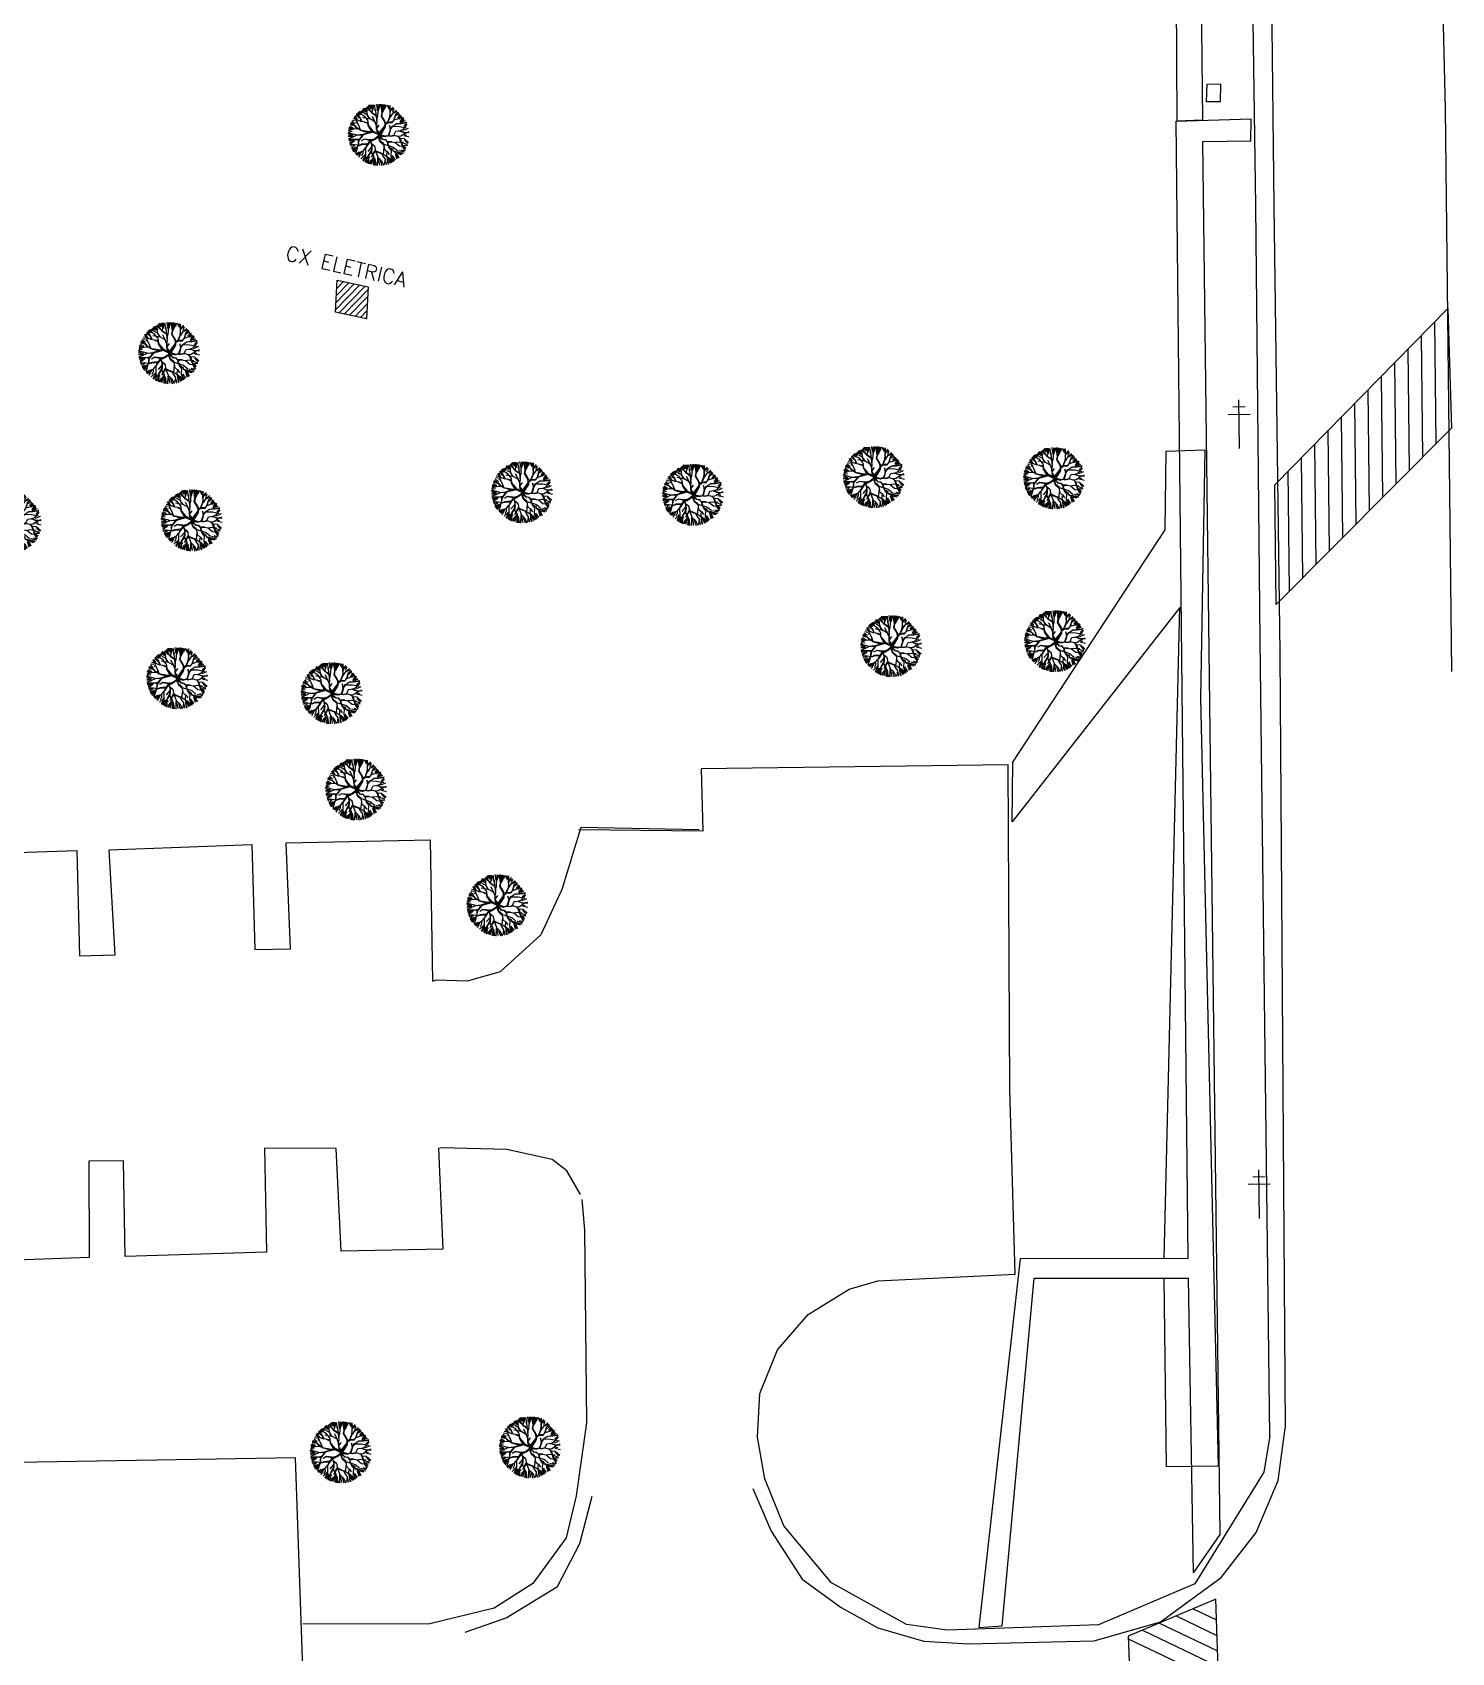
# Model space of a CAD drawing. Header units: metres. Extents: x 341 to 459, y 1341 to 1425.
# Drawn here: x 448.021 to 449.417, y 1415.818 to 1417.412 of the extents above; entities that cross this region are included whole.
import ezdxf

# ---------------------------------------------------------------- set-up
doc = ezdxf.new("R2010")
doc.units = ezdxf.units.M
doc.linetypes.add('CONTINUO', pattern=[0])
doc.layers.add('AVR', color=3, linetype='CONTINUO')
doc.layers.add('B.ACESSO', color=8, linetype='CONTINUO')
doc.styles.add('ROMANS', font='ROMANS.SHX')

# ---------------------------------------------------------------- blocks, each defined once
blk = doc.blocks.new('A$C08C43EE7')
at = {"layer": 'AVR', "color": 252, "true_color": 0x939598}
for p, q in [((0.682, 2.334), (0.41, 2.485)), ((0.501, 2.531), (0.682, 2.334)), ((0.657, 2.439), (0.521, 2.587)), ((0.576, 2.622), (0.682, 2.454)), ((0.863, 2.548), (0.586, 2.639)), ((0.721, 2.278), (0.657, 2.439)), ((0.667, 2.697), (0.789, 2.622)), ((0.869, 2.561), (0.709, 2.761)), ((0.734, 2.761), (0.863, 2.594)), ((0.863, 2.594), (0.76, 2.787)), ((0.902, 2.574), (0.779, 2.8)), ((0.841, 2.819), (0.932, 2.606)), ((1.012, 2.491), (0.869, 2.561)), ((0.902, 2.826), (1.015, 2.674)), ((1.012, 2.503), (0.902, 2.574)), ((0.963, 2.871), (1.023, 2.803)), ((1.03, 2.697), (0.992, 2.774)), ((0.998, 2.445), (1.043, 2.761)), ((0.998, 2.445), (1.05, 2.278)), ((1.05, 2.329), (0.998, 2.445)), ((1.127, 2.496), (1.012, 2.503)), ((1.224, 2.478), (1.012, 2.491)), ((1.043, 2.761), (1.024, 2.903)), ((1.084, 2.902), (1.228, 2.674)), ((1.256, 2.491), (1.127, 2.496)), ((1.276, 2.632), (1.133, 2.928)), ((1.22, 2.939), (1.266, 2.773)), ((1.507, 2.252), (1.224, 2.478)), ((1.276, 2.832), (1.256, 2.96)), ((1.256, 2.491), (1.282, 2.651)), ((1.276, 2.96), (1.288, 2.839)), ((1.282, 2.651), (1.276, 2.832)), ((1.276, 2.509), (1.282, 2.464)), ((1.282, 2.599), (1.301, 2.967)), ((1.308, 2.433), (1.282, 2.599)), ((1.527, 2.258), (1.308, 2.433)), ((1.398, 2.749), (1.327, 2.96)), ((1.404, 2.754), (1.43, 2.98)), ((1.494, 2.561), (1.404, 2.754)), ((1.482, 2.296), (1.501, 2.554)), ((1.485, 2.742), (1.568, 2.978)), ((1.485, 2.97), (1.485, 2.742)), ((1.52, 2.271), (1.494, 2.561)), ((1.501, 2.561), (1.624, 2.98)), ((1.649, 1.949), (1.733, 2.393)), ((1.667, 2.947), (1.697, 2.781)), ((1.785, 2.742), (1.7, 2.973)), ((1.733, 2.393), (1.798, 2.484)), ((1.74, 2.374), (1.881, 2.419)), ((1.758, 2.413), (1.888, 2.426)), ((1.798, 2.484), (1.785, 2.742)), ((1.788, 2.841), (1.849, 2.947)), ((1.788, 2.939), (1.788, 2.841)), ((1.791, 2.749), (1.888, 2.922)), ((1.798, 2.523), (1.958, 2.645)), ((1.803, 2.484), (1.958, 2.639)), ((1.947, 2.894), (1.842, 2.72)), ((1.881, 2.419), (2.094, 2.516)), ((1.947, 2.682), (2.001, 2.871)), ((1.958, 2.639), (2.061, 2.864)), ((2.031, 2.705), (2.099, 2.826)), ((2.031, 2.636), (2.167, 2.788)), ((2.094, 2.516), (2.416, 2.664)), ((2.101, 2.523), (2.113, 2.606)), ((2.152, 2.31), (2.216, 2.491)), ((2.159, 2.296), (2.377, 2.4)), ((2.171, 2.336), (2.37, 2.393)), ((2.182, 2.629), (2.213, 2.765)), ((2.216, 2.491), (2.267, 2.561)), ((2.267, 2.561), (2.294, 2.735)), ((2.288, 2.531), (2.44, 2.614)), ((2.334, 2.425), (2.486, 2.576)), ((2.377, 2.4), (2.538, 2.568)), ((2.416, 2.168), (2.538, 2.381)), ((2.435, 2.464), (2.551, 2.548)), ((2.435, 2.451), (2.565, 2.523)), ((2.478, 2.379), (2.599, 2.485)), ((2.538, 2.381), (2.641, 2.458)), ((2.538, 2.303), (2.667, 2.409)), ((0.393, 1.55), (0.006, 1.582)), ((0.341, 1.697), (0.008, 1.652)), ((0.239, 1.736), (0.013, 1.71)), ((0.026, 1.736), (0.155, 1.743)), ((0.329, 1.724), (0.032, 1.775)), ((0.319, 1.78), (0.054, 1.871)), ((0.316, 1.833), (0.077, 1.943)), ((0.304, 2.008), (0.099, 2.031)), ((0.288, 1.871), (0.107, 1.985)), ((0.283, 2.027), (0.129, 2.09)), ((0.44, 2.068), (0.145, 2.129)), ((0.433, 2.099), (0.175, 2.189)), ((0.463, 2.148), (0.212, 2.258)), ((0.463, 2.155), (0.238, 2.265)), ((0.508, 2.155), (0.257, 2.29)), ((0.463, 2.027), (0.283, 2.027)), ((0.438, 1.743), (0.316, 1.833)), ((0.432, 1.743), (0.329, 1.724)), ((0.53, 2.174), (0.341, 2.371)), ((0.458, 2.02), (0.361, 1.949)), ((0.721, 1.659), (0.412, 1.549)), ((0.735, 1.659), (0.419, 1.865)), ((0.632, 1.859), (0.432, 1.743)), ((0.593, 2.271), (0.463, 2.341)), ((0.869, 2.148), (0.463, 2.148)), ((0.709, 1.884), (0.463, 2.027)), ((0.657, 1.878), (0.464, 2.02)), ((0.689, 1.64), (0.586, 1.362)), ((0.709, 2.271), (0.593, 2.271)), ((0.722, 1.633), (0.599, 1.369)), ((0.612, 1.749), (0.76, 1.672)), ((0.87, 1.833), (0.632, 1.859)), ((0.857, 1.852), (0.657, 1.878)), ((0.915, 1.852), (0.702, 2.039)), ((0.902, 1.839), (0.709, 1.884)), ((0.882, 2.155), (0.721, 2.278)), ((0.967, 1.704), (0.721, 1.659)), ((0.728, 1.64), (0.954, 1.691)), ((1.127, 1.994), (0.869, 2.148)), ((1.037, 1.839), (0.889, 1.839)), ((1.198, 1.917), (0.895, 2.123)), ((1.088, 1.865), (0.902, 1.839)), ((1.063, 1.859), (0.966, 1.704)), ((1.101, 1.865), (0.967, 1.704)), ((1.05, 2.278), (1.043, 2.058)), ((1.07, 2.045), (1.05, 2.329)), ((1.178, 1.917), (1.088, 1.865)), ((1.185, 1.891), (1.101, 1.865)), ((1.256, 1.91), (1.127, 1.994)), ((1.185, 1.891), (1.263, 1.711)), ((1.231, 1.846), (1.198, 1.917)), ((1.301, 2.193), (1.211, 2.355)), ((1.236, 1.936), (1.294, 2.187)), ((1.282, 1.684), (1.236, 1.904)), ((1.294, 1.704), (1.256, 1.91)), ((1.263, 1.929), (1.301, 2.193)), ((1.405, 1.491), (1.276, 1.672)), ((1.391, 1.536), (1.282, 1.684)), ((1.398, 1.562), (1.294, 1.704)), ((1.493, 1.485), (1.63, 1.774)), ((1.493, 1.485), (1.655, 1.756)), ((1.63, 1.774), (1.507, 2.252)), ((1.617, 1.962), (1.527, 2.258)), ((1.565, 1.562), (1.668, 1.736)), ((1.566, 1.504), (1.695, 1.588)), ((1.61, 2.007), (1.72, 2.368)), ((1.649, 1.936), (1.617, 1.962)), ((1.655, 1.756), (1.624, 1.929)), ((1.63, 1.968), (1.668, 2.123)), ((1.668, 1.756), (1.649, 1.936)), ((1.668, 1.826), (1.958, 1.994)), ((1.669, 1.556), (1.759, 1.588)), ((1.682, 1.787), (1.913, 1.942)), ((1.688, 1.756), (1.971, 1.981)), ((1.759, 1.588), (1.959, 1.588)), ((1.849, 1.556), (1.985, 1.582)), ((1.94, 1.588), (2.139, 1.665)), ((1.958, 1.994), (2.087, 2.007)), ((1.959, 1.588), (2.088, 1.562)), ((1.971, 1.981), (2.139, 1.994)), ((2.011, 1.588), (2.146, 1.665)), ((2.049, 2.007), (2.126, 2.181)), ((2.087, 2.007), (2.113, 2.09)), ((2.088, 1.562), (2.404, 1.588)), ((2.113, 2.09), (2.159, 2.296)), ((2.139, 1.994), (2.236, 2.032)), ((2.139, 1.665), (2.281, 1.904)), ((2.159, 1.665), (2.397, 1.788)), ((2.236, 2.032), (2.416, 2.168)), ((2.275, 1.91), (2.352, 2.265)), ((2.281, 1.904), (2.462, 2.02)), ((2.288, 1.949), (2.468, 2.026)), ((2.404, 1.588), (2.558, 1.795)), ((2.423, 1.594), (2.662, 1.62)), ((2.455, 1.607), (2.571, 1.807)), ((2.462, 2.02), (2.623, 2.04)), ((2.468, 2.02), (2.578, 2.214)), ((2.558, 1.795), (2.784, 1.955)), ((2.569, 2.28), (2.675, 2.356)), ((2.571, 1.795), (2.971, 1.749)), ((2.599, 2.228), (2.705, 2.303)), ((2.614, 2.099), (2.72, 2.265)), ((2.623, 2.04), (2.777, 2.246)), ((2.623, 2.04), (2.81, 2.207)), ((2.66, 2.023), (2.818, 2.129)), ((2.662, 1.62), (2.752, 1.614)), ((2.675, 1.909), (2.834, 2.083)), ((2.675, 1.644), (2.963, 1.659)), ((2.72, 1.758), (2.963, 1.697)), ((2.781, 1.864), (2.963, 1.932)), ((2.781, 1.857), (2.97, 1.857)), ((2.781, 1.803), (2.97, 1.811)), ((2.784, 1.955), (2.926, 1.962)), ((2.796, 1.97), (2.886, 2.031)), ((0, 1.562), (0.374, 1.55)), ((0.265, 1.44), (0.001, 1.356)), ((0.25, 1.381), (0.012, 1.265)), ((0.341, 1.53), (0.023, 1.478)), ((0.228, 1.175), (0.031, 1.152)), ((0.303, 1.195), (0.052, 1.234)), ((0.168, 1.079), (0.058, 1.053)), ((0.232, 1.079), (0.071, 1.034)), ((0.372, 1.061), (0.114, 0.947)), ((0.406, 1.053), (0.129, 0.886)), ((0.361, 1.092), (0.135, 1.085)), ((0.47, 0.905), (0.18, 0.815)), ((0.309, 0.827), (0.18, 0.801)), ((0.364, 0.985), (0.182, 0.848)), ((0.2, 0.776), (0.309, 0.827)), ((0.213, 0.75), (0.451, 0.892)), ((0.535, 1.117), (0.232, 1.079)), ((0.412, 1.549), (0.25, 1.381)), ((0.478, 0.848), (0.258, 0.705)), ((0.458, 1.305), (0.303, 1.195)), ((0.606, 1.356), (0.406, 1.053)), ((0.599, 1.369), (0.458, 1.305)), ((0.728, 0.886), (0.47, 0.905)), ((0.909, 1.24), (0.528, 1.285)), ((0.677, 1.092), (0.535, 1.117)), ((0.683, 1.085), (0.535, 0.989)), ((0.696, 0.795), (0.606, 0.634)), ((0.799, 1.227), (0.677, 1.092)), ((0.806, 0.827), (0.696, 0.795)), ((0.851, 0.982), (0.728, 0.886)), ((0.741, 0.879), (0.851, 0.956)), ((0.851, 0.956), (0.786, 0.827)), ((1.037, 1.253), (0.799, 1.227)), ((0.877, 0.976), (0.806, 0.827)), ((1.044, 1.06), (0.851, 0.982)), ((1.057, 1.046), (0.877, 0.976)), ((1.05, 1.246), (0.896, 0.789)), ((1.179, 1.433), (1.005, 1.253)), ((1.186, 1.427), (1.037, 1.253)), ((1.147, 1.072), (1.044, 1.06)), ((1.134, 1.034), (1.057, 1.046)), ((1.063, 1.253), (1.218, 1.433)), ((1.154, 0.879), (1.121, 0.692)), ((1.134, 1.072), (1.154, 0.879)), ((1.25, 1.169), (1.147, 1.079)), ((1.218, 1.131), (1.147, 1.072)), ((1.154, 0.853), (1.16, 1.066)), ((1.379, 1.511), (1.179, 1.433)), ((1.398, 1.485), (1.186, 1.427)), ((1.263, 1.156), (1.218, 1.131)), ((1.282, 1.337), (1.25, 1.169)), ((1.289, 1.305), (1.263, 1.156)), ((1.493, 1.485), (1.289, 1.305)), ((1.295, 1.33), (1.424, 1.504)), ((1.456, 1.491), (1.295, 1.33)), ((1.501, 1.485), (1.391, 1.536)), ((1.501, 1.485), (1.398, 1.562)), ((1.456, 1.44), (1.411, 1.182)), ((1.493, 1.485), (1.418, 1.169)), ((1.418, 1.169), (1.456, 1.008)), ((1.444, 1.001), (1.431, 0.905)), ((1.431, 0.905), (1.463, 0.724)), ((1.463, 0.982), (1.437, 0.911)), ((1.437, 0.911), (1.482, 0.75)), ((1.501, 1.375), (1.444, 1.175)), ((1.444, 1.175), (1.469, 1.021)), ((1.456, 1.008), (1.534, 0.963)), ((1.469, 1.021), (1.56, 0.976)), ((1.493, 1.485), (1.534, 1.375)), ((1.54, 1.523), (1.527, 1.485)), ((1.527, 1.485), (1.552, 1.381)), ((1.534, 1.375), (1.881, 1.155)), ((1.534, 0.963), (1.779, 0.892)), ((1.552, 1.381), (1.565, 1.485)), ((1.56, 0.976), (1.746, 0.918)), ((1.565, 1.485), (1.565, 1.562)), ((1.572, 1.479), (1.669, 1.556)), ((1.579, 1.465), (1.953, 1.175)), ((1.579, 1.433), (1.868, 1.214)), ((1.585, 1.368), (1.579, 1.433)), ((1.862, 1.188), (1.585, 1.368)), ((1.598, 1.453), (1.746, 1.575)), ((1.868, 1.214), (1.617, 1.375)), ((1.946, 0.963), (1.708, 0.93)), ((1.746, 1.575), (1.811, 1.575)), ((1.779, 0.918), (1.914, 0.808)), ((1.779, 0.892), (1.908, 0.789)), ((1.785, 0.918), (1.946, 0.963)), ((1.811, 1.575), (1.972, 1.459)), ((1.953, 1.175), (1.862, 1.188)), ((1.881, 1.155), (2.004, 1.149)), ((1.92, 0.801), (2.043, 0.608)), ((1.971, 1.175), (2.036, 1.175)), ((2.004, 1.149), (2.087, 1.046)), ((2.036, 1.175), (2.171, 1.207)), ((2.068, 1.137), (2.113, 1.046)), ((2.074, 1.137), (2.204, 1.2)), ((2.082, 1.04), (2.094, 0.827)), ((2.087, 1.046), (2.377, 0.917)), ((2.094, 0.827), (2.217, 0.731)), ((2.12, 0.827), (2.101, 1.034)), ((2.113, 1.046), (2.37, 0.937)), ((2.171, 1.207), (2.416, 1.35)), ((2.198, 1.562), (2.333, 1.556)), ((2.204, 1.2), (2.41, 1.33)), ((2.301, 1.575), (2.397, 1.524)), ((2.359, 0.911), (2.565, 0.769)), ((2.37, 0.937), (2.686, 0.898)), ((2.377, 0.917), (2.706, 0.924)), ((2.397, 1.524), (2.591, 1.511)), ((2.41, 1.33), (2.583, 1.298)), ((2.416, 1.35), (2.565, 1.317)), ((2.565, 1.317), (2.892, 1.35)), ((2.583, 1.298), (2.848, 1.188)), ((2.829, 1.169), (2.59, 1.285)), ((2.591, 1.511), (2.99, 1.44)), ((2.874, 1.375), (2.603, 1.323)), ((2.667, 1.515), (2.985, 1.485)), ((2.686, 0.898), (2.789, 0.736)), ((2.69, 1.295), (2.97, 1.288)), ((2.706, 0.924), (2.925, 0.994)), ((2.72, 1.478), (2.985, 1.394)), ((2.728, 0.894), (2.849, 0.773)), ((2.743, 1.538), (3, 1.569)), ((2.743, 0.97), (2.948, 1.068)), ((2.758, 1.25), (2.985, 1.243)), ((2.766, 0.91), (2.925, 0.91)), ((2.796, 1.144), (2.932, 1.106)), ((2.944, 1.137), (2.829, 1.169)), ((2.957, 1.155), (2.835, 1.182)), ((2.848, 1.188), (2.97, 1.182)), ((2.996, 1.362), (2.874, 1.375)), ((2.892, 1.35), (2.99, 1.317)), ((2.996, 1.343), (2.919, 1.355)), ((0.584, 0.697), (0.319, 0.629)), ((0.599, 0.674), (0.349, 0.568)), ((0.606, 0.634), (0.361, 0.518)), ((0.576, 0.568), (0.53, 0.386)), ((0.651, 0.698), (0.573, 0.318)), ((0.709, 0.789), (0.586, 0.292)), ((0.72, 0.531), (0.652, 0.265)), ((0.75, 0.417), (0.698, 0.25)), ((0.838, 0.299), (0.703, 0.215)), ((0.896, 0.789), (0.722, 0.589)), ((0.895, 0.288), (0.796, 0.189)), ((1.315, 0.447), (0.838, 0.299)), ((0.902, 0.28), (0.857, 0.166)), ((0.87, 0.312), (1.353, 0.486)), ((0.947, 0.486), (0.928, 0.202)), ((1.121, 0.692), (0.947, 0.486)), ((0.986, 0.311), (0.97, 0.099)), ((1.106, 0.348), (1.008, 0.106)), ((1.251, 0.257), (1.054, 0.091)), ((1.302, 0.254), (1.102, 0.034)), ((1.154, 0.518), (1.121, 0.279)), ((1.128, 0.705), (1.154, 0.518)), ((1.321, 0.447), (1.302, 0.254)), ((1.424, 0.563), (1.321, 0.447)), ((1.455, 0.265), (1.387, 0)), ((1.476, 0.737), (1.418, 0.576)), ((1.418, 0.576), (1.431, 0.415)), ((1.431, 0.415), (1.515, 0.279)), ((1.515, 0.279), (1.476, 0.131)), ((1.482, 0.75), (1.669, 0.66)), ((1.521, 0.279), (1.65, 0.009)), ((1.675, 0.441), (1.604, 0.286)), ((1.611, 0.273), (1.604, 0.002)), ((1.695, 0.447), (1.611, 0.273)), ((1.669, 0.66), (1.695, 0.447)), ((1.682, 0.499), (1.675, 0.441)), ((1.695, 0.447), (1.753, 0.299)), ((1.713, 0.273), (1.811, 0.038)), ((1.753, 0.299), (1.998, 0.092)), ((1.895, 0.466), (1.824, 0.137)), ((1.908, 0.789), (1.895, 0.466)), ((1.902, 0.265), (2.031, 0.121)), ((2.03, 0.582), (2.043, 0.382)), ((2.062, 0.105), (2.036, 0.37)), ((2.043, 0.608), (2.062, 0.415)), ((2.043, 0.382), (2.088, 0.112)), ((2.056, 0.415), (2.107, 0.112)), ((2.062, 0.415), (2.326, 0.26)), ((2.114, 0.439), (2.356, 0.318)), ((2.122, 0.334), (2.182, 0.182)), ((2.13, 0.334), (2.235, 0.243)), ((2.217, 0.731), (2.288, 0.505)), ((2.236, 0.711), (2.494, 0.641)), ((2.249, 0.731), (2.507, 0.647)), ((2.273, 0.477), (2.379, 0.356)), ((2.288, 0.505), (2.449, 0.382)), ((2.311, 0.545), (2.478, 0.432)), ((2.432, 0.636), (2.531, 0.485)), ((2.507, 0.647), (2.597, 0.511)), ((2.561, 0.735), (2.629, 0.553)), ((2.565, 0.769), (2.694, 0.602)), ((2.614, 0.788), (2.773, 0.72))]:
    blk.add_line(p, q, dxfattribs=at)
blk = doc.blocks.new('sde')
at = {"layer": 'B.ACESSO'}
h = blk.add_hatch(dxfattribs=at)
h.set_pattern_fill('ANSI31', color=256, scale=0.001082, angle=0.7014, style=0)
h.set_pattern_definition([(45.701, (333.3084845, 225.8514196), (-0.0024589, 0.0023994), [])])
h.paths.add_polyline_path([(333.3323, 225.8754), (333.3095, 225.8802), (333.3084, 225.8565), (333.3312, 225.8517)])
for p, q in [((333.9483, 225.9982, -0.2902), (333.9348, 227.1539, -0.2902)), ((333.9293, 225.9976, -0.4876), (333.9274, 226.4012, -0.4876)), ((334.1272, 226.0066, -0.295), (334.1197, 226.3582, -0.295)), ((333.9874, 225.9351, -0.293), (333.9817, 226.3414, -0.293)), ((333.9961, 226.3393, -0.294), (334.0007, 225.9353, -0.294)), ((333.9511, 226.0246, -0.2909), (333.9508, 226.0119, -0.2909)), ((333.9615, 226.0248, -0.2909), (333.9511, 226.0246, -0.2909)), ((333.9613, 226.0121, -0.291), (333.9615, 226.0248, -0.291)), ((333.9508, 226.0119, -0.291), (333.9613, 226.0121, -0.291)), ((334.132, 225.5917, -0.295), (334.1272, 226.0066, -0.295)), ((333.9286, 225.9975, -0.2931), (333.9839, 225.9991, -0.2931)), ((333.9375, 225.1586, -0.2931), (333.9286, 225.9975, -0.2931)), ((333.9483, 225.9982, -0.4876), (333.9293, 225.9976, -0.4876)), ((333.9836, 225.9828, -0.2937), (333.9839, 225.9991, -0.2937)), ((333.9839, 225.9828, -0.2937), (333.9481, 225.9823, -0.2937)), ((333.9481, 225.9823, -0.2937), (333.9607, 224.9551, -0.2937)), ((333.9906, 225.6144, -0.293), (333.9874, 225.9351, -0.293)), ((334.0007, 225.9353, -0.294), (334.005, 225.6055, -0.294)), ((333.3084, 225.8565, -0.2936), (333.3095, 225.8802, -0.2936)), ((333.3095, 225.8802, -0.2936), (333.3323, 225.8754, -0.2936)), ((333.3323, 225.8754, -0.2936), (333.3312, 225.8517, -0.2936)), ((334.0014, 225.7293, -0.2966), (334.1291, 225.8593, -0.2951)), ((334.1291, 225.8593, -0.2951), (334.1317, 225.7711, -0.2955)), ((333.3312, 225.8517, -0.2936), (333.3084, 225.8565, -0.2936)), ((334.1205, 225.7599, -0.2965), (334.1194, 225.8495, -0.2968)), ((334.1107, 225.7499, -0.2965), (334.1096, 225.8394, -0.2968)), ((334.1008, 225.74, -0.2965), (334.0998, 225.8294, -0.2967)), ((334.091, 225.7301, -0.2965), (334.0899, 225.8194, -0.2967)), ((334.0713, 225.7103, -0.2964), (334.0702, 225.7994, -0.2967)), ((334.0812, 225.7202, -0.2965), (334.0801, 225.8094, -0.2967)), ((333.9795, 225.7867, -0.2933), (333.9705, 225.7866, -0.2933)), ((333.9754, 225.756, -0.2933), (333.9749, 225.7919, -0.2933)), ((334.0615, 225.7004, -0.2964), (334.0604, 225.7894, -0.2967)), ((333.9832, 225.7812, -0.2933), (333.967, 225.781, -0.2933)), ((334.0516, 225.6905, -0.2964), (334.0506, 225.7794, -0.2967)), ((334.1317, 225.7711, -0.2955), (334.0024, 225.641, -0.2963)), ((334.0418, 225.6806, -0.2964), (334.0407, 225.7693, -0.2966)), ((333.9205, 225.6962, -0.2927), (333.9213, 225.7541, -0.2927)), ((333.9213, 225.7541, -0.2927), (333.9497, 225.7551, -0.2927)), ((333.9497, 225.7551, -0.2927), (333.9466, 225.572, -0.2927)), ((334.0319, 225.6707, -0.2964), (334.0309, 225.7593, -0.2966)), ((334.0123, 225.6509, -0.2963), (334.0112, 225.7393, -0.2966)), ((334.0221, 225.6608, -0.2964), (334.021, 225.7493, -0.2966)), ((334.0024, 225.641, -0.2963), (334.0014, 225.7293, -0.2966)), ((333.808, 225.5248, -0.2927), (333.9205, 225.6962, -0.2927)), ((333.9313, 225.6388, -0.2927), (333.8075, 225.4808, -0.2927)), ((333.9197, 225.1586, -0.2927), (333.9313, 225.6388, -0.2927)), ((333.9976, 225.0276, -0.293), (333.9906, 225.6144, -0.293)), ((334.005, 225.6055, -0.294), (334.009, 225.0335, -0.294)), ((333.9466, 225.572, -0.2927), (333.9595, 225.0056, -0.2927)), ((333.8075, 225.4808, -0.2927), (333.808, 225.5248, -0.2927)), ((333.8046, 225.5227, -0.293), (333.5781, 225.5199, -0.293)), ((333.5781, 225.5199, -0.293), (333.5794, 225.4738, -0.293)), ((333.8059, 225.2837, -0.293), (333.8046, 225.5227, -0.293)), ((333.4893, 225.4765, -0.3246), (333.4753, 225.4309, -0.3246)), ((333.5766, 225.4748, -0.3246), (333.4893, 225.4765, -0.3246)), ((333.1414, 225.46, -0.2938), (333.2467, 225.4641, -0.2938)), ((333.2467, 225.4641, -0.2938), (333.2488, 225.3865, -0.2938)), ((333.2719, 225.4652, -0.2938), (333.3781, 225.4675, -0.2938)), ((333.2751, 225.387, -0.2938), (333.2719, 225.4652, -0.2938)), ((333.3781, 225.4675, -0.2938), (333.3799, 225.3633, -0.2938)), ((333.5794, 225.4738, -0.293), (333.4875, 225.4749, -0.293)), ((333.0133, 225.4561, -0.2938), (333.1175, 225.4597, -0.2938)), ((333.1175, 225.4597, -0.2938), (333.1195, 225.3818, -0.2938)), ((333.1457, 225.3827, -0.2938), (333.1414, 225.46, -0.2938)), ((333.4753, 225.4309, -0.3246), (333.4599, 225.3975, -0.3246)), ((333.4599, 225.3975, -0.3246), (333.4298, 225.37, -0.3246)), ((333.1195, 225.3818, -0.2938), (333.1457, 225.3827, -0.2938)), ((333.2488, 225.3865, -0.2938), (333.2751, 225.387, -0.2938)), ((333.4298, 225.37, -0.3246), (333.4055, 225.3632, -0.3246)), ((333.3799, 225.3633, -0.2938), (333.382, 225.364, -0.2938)), ((333.4055, 225.3632, -0.3246), (333.382, 225.364, -0.3246)), ((333.8099, 225.1471, -0.293), (333.8059, 225.2837, -0.293)), ((333.3087, 225.2399, -0.2943), (333.2559, 225.24, -0.2943)), ((333.2559, 225.24, -0.2943), (333.2574, 225.1633, -0.2943)), ((333.3125, 225.1642, -0.2943), (333.3087, 225.2399, -0.2943)), ((333.3865, 225.2402, -0.2943), (333.3844, 225.2398, -0.2943)), ((333.3844, 225.2398, -0.2943), (333.3875, 225.1657, -0.2943)), ((333.4347, 225.2391, -0.2943), (333.3865, 225.2402, -0.2943)), ((333.4682, 225.2317, -0.2943), (333.4347, 225.2391, -0.2943)), ((333.152, 225.2307, -0.2943), (333.1262, 225.2304, -0.2943)), ((333.1262, 225.2304, -0.2943), (333.1265, 225.1595, -0.2943)), ((333.1531, 225.1601, -0.2943), (333.152, 225.2307, -0.2943)), ((333.4789, 225.2234, -0.2943), (333.4682, 225.2317, -0.2943)), ((333.4891, 225.2058, -0.2943), (333.4789, 225.2234, -0.2943)), ((333.9979, 225.2134, -0.2926), (333.9817, 225.2132, -0.2926)), ((333.9942, 225.2189, -0.2926), (333.9852, 225.2188, -0.2926)), ((333.9901, 225.1882, -0.2926), (333.9897, 225.2241, -0.2926)), ((333.49, 225.2023, -0.2935), (333.4921, 225.1797, -0.2935)), ((333.4921, 225.1797, -0.2935), (333.4934, 225.0374, -0.2935)), ((333.3875, 225.1657, -0.2943), (333.3125, 225.1642, -0.2943)), ((333.1265, 225.1595, -0.2943), (333.0168, 225.1556, -0.2943)), ((333.2574, 225.1633, -0.2943), (333.1531, 225.1601, -0.2943)), ((333.8134, 225.1584, -0.2931), (333.783, 224.8865, -0.2931)), ((333.9375, 225.1586, -0.2931), (333.8134, 225.1584, -0.2931)), ((333.6874, 225.1362, -0.293), (333.7084, 225.1422, -0.293)), ((333.7084, 225.1422, -0.293), (333.8099, 225.1471, -0.293)), ((333.8003, 224.8879, -0.2931), (333.8237, 225.1442, -0.2931)), ((333.8237, 225.1442, -0.2931), (333.9377, 225.1442, -0.2931)), ((333.9215, 225.0051, -0.2927), (333.9198, 225.1442, -0.2927)), ((333.9413, 224.9268, -0.2931), (333.9377, 225.1442, -0.2931)), ((333.6571, 225.1174, -0.293), (333.6874, 225.1362, -0.293)), ((333.6344, 225.0913, -0.293), (333.6571, 225.1174, -0.293)), ((333.6213, 225.0591, -0.293), (333.6344, 225.0913, -0.293)), ((333.6196, 225.0269, -0.293), (333.6213, 225.0591, -0.293)), ((333.4934, 225.0374, -0.2935), (333.4859, 224.9836, -0.2935)), ((333.6251, 224.9962, -0.293), (333.6196, 225.0269, -0.293)), ((333.9977, 225.0279, -0.293), (333.9933, 225.0011, -0.293)), ((334.0038, 224.995, -0.296), (334.009, 225.0335, -0.296)), ((333.2787, 225.0117, -0.2936), (332.7487, 225.0027, -0.2936)), ((333.2907, 224.667, -0.2936), (333.2787, 225.0117, -0.2936)), ((333.9595, 225.0056, -0.2927), (333.9215, 225.0051, -0.2927)), ((333.9933, 225.0011, -0.293), (333.9423, 224.9188, -0.293)), ((333.6162, 224.9891, -0.296), (333.6297, 224.9576, -0.296)), ((333.6391, 224.9616, -0.293), (333.6251, 224.9962, -0.293)), ((333.9876, 224.9566, -0.296), (334.0038, 224.995, -0.296)), ((333.4859, 224.9836, -0.2935), (333.4786, 224.9526, -0.2935)), ((333.4887, 224.9486, -0.2971), (333.4977, 224.9833, -0.2971)), ((333.4786, 224.9526, -0.2935), (333.4539, 224.9191, -0.2935)), ((333.6297, 224.9576, -0.296), (333.6526, 224.9221, -0.296)), ((333.6744, 224.9195, -0.293), (333.6391, 224.9616, -0.293)), ((333.9607, 224.9551, -0.2937), (333.9413, 224.9271, -0.2937)), ((333.9617, 224.9234, -0.296), (333.9876, 224.9566, -0.296)), ((333.4721, 224.9169, -0.2971), (333.4887, 224.9486, -0.2971)), ((333.4539, 224.9191, -0.2935), (333.4255, 224.9007, -0.2935)), ((333.4342, 224.8938, -0.2971), (333.4721, 224.9169, -0.2971)), ((333.6526, 224.9221, -0.296), (333.6814, 224.9012, -0.296)), ((333.7296, 224.8887, -0.293), (333.6744, 224.9195, -0.293)), ((333.9423, 224.9188, -0.293), (333.8714, 224.8885, -0.293)), ((333.917, 224.8908, -0.296), (333.9617, 224.9234, -0.296)), ((333.9578, 224.9074, -0.295), (333.8931, 224.8801, -0.2949)), ((333.9646, 224.709, -0.2954), (333.9578, 224.9074, -0.295)), ((333.4255, 224.9007, -0.2935), (333.3779, 224.8892, -0.2935)), ((333.404, 224.8832, -0.2971), (333.4342, 224.8938, -0.2971)), ((333.6814, 224.9012, -0.296), (333.7084, 224.8863, -0.296)), ((333.868, 224.8767, -0.296), (333.917, 224.8908, -0.296)), ((333.9287, 224.8951, -0.2952), (333.9587, 224.8807, -0.2953)), ((333.9412, 224.9004, -0.2952), (333.9583, 224.8921, -0.2953)), ((333.3779, 224.8892, -0.2935), (333.2842, 224.889, -0.2935)), ((333.7084, 224.8863, -0.296), (333.7425, 224.8764, -0.296)), ((333.7596, 224.8846, -0.293), (333.7296, 224.8887, -0.293)), ((333.8714, 224.8885, -0.293), (333.7596, 224.8846, -0.293)), ((333.783, 224.8865, -0.2931), (333.8003, 224.8879, -0.2931)), ((333.8931, 224.8801, -0.2949), (333.899, 224.7404, -0.2951)), ((333.9037, 224.8846, -0.2951), (333.9595, 224.8578, -0.2953)), ((333.9162, 224.8898, -0.2951), (333.9591, 224.8693, -0.2953)), ((333.7425, 224.8764, -0.296), (333.7754, 224.8744, -0.296)), ((333.7754, 224.8744, -0.296), (333.868, 224.8767, -0.296)), ((333.8932, 224.8783, -0.2951), (333.9599, 224.8464, -0.2953))]:
    blk.add_line(p, q, dxfattribs=at)
at = {"layer": 'B.ACESSO', "xscale": 0.01510945324038358, "yscale": 0.01510945324038358, "zscale": 0.01510945324038358, "rotation": 90.70135376019579}
for p in [(333.363, 225.965, -0.2935), (333.2083, 225.8041, -0.2939), (333.7283, 225.7126, -0.2941), (333.8613, 225.7117, -0.2923), (333.4687, 225.7014, -0.2937), (333.5948, 225.6995, -0.2938), (333.0915, 225.6789, -0.2943), (333.225, 225.6807, -0.2936), (333.7411, 225.5879, -0.2938), (333.862, 225.5916, -0.2929), (333.2143, 225.5642, -0.2941), (333.3282, 225.5532, -0.294), (333.3463, 225.4822, -0.2928), (333.4505, 225.3968, -0.2944), (333.335, 224.9934, -0.296), (333.4745, 224.997, -0.294)]:
    blk.add_blockref('A$C08C43EE7', p, dxfattribs=at)
at = {"layer": 'B.ACESSO', "style": 'ROMANS'}
blk.add_text('CX ELETRICA', height=0.010821, rotation=347.1036, dxfattribs=at).set_placement((333.2707, 225.8952, -0.2936))

msp = doc.modelspace()

# ---------------------------------------------------------------- block references
at = {"color": 10, "xscale": 1.333333333333339, "yscale": 1.333333333333339, "zscale": 1.333333333333339}
msp.add_blockref('sde', (3.9083, 1115.9943), dxfattribs=at)

doc.saveas('drawing.dxf')
